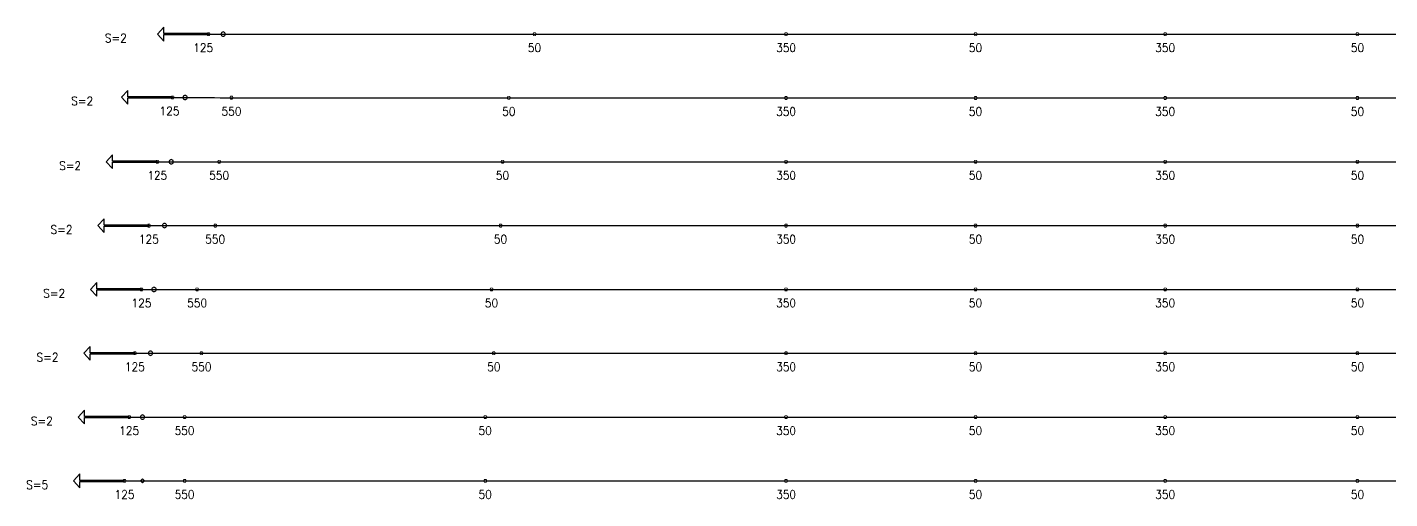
# Model space of a CAD drawing. Header units: millimetres. Extents: x -24156 to 1128921, y -12387 to 212709.
# Drawn here: x 527998 to 560018, y 64580 to 75662 of the extents above; entities that cross this region are included whole.
import ezdxf

# ---------------------------------------------------------------- set-up
doc = ezdxf.new("R2010")
doc.units = ezdxf.units.MM
doc.header["$MEASUREMENT"] = 0
doc.layers.add('Current_plane_Tendon', color=7, linetype='Continuous', true_color=0xab0000)
doc.styles.get("Standard").update_dxf_attribs({"font": 'arial.ttf'})

# ---------------------------------------------------------------- blocks, each defined once
blk = doc.blocks.new('fdsfsdfdsf')
at = {"layer": 'Current_plane_Tendon', "color": 14, "linetype": 'Continuous', "true_color": 0xab0000}
for points, elevation in [([(415262, 334316), (414212, 334316), (414212, 334466), (414062, 334304), (414212, 334142), (414212, 334292), (415262, 334292)], 64), ([(415659, 334304), (415656, 334319), (415649, 334333), (415638, 334344), (415624, 334351), (415609, 334354), (415593, 334351), (415579, 334344), (415568, 334333), (415561, 334319), (415559, 334304), (415561, 334288), (415568, 334274), (415579, 334263), (415593, 334256), (415609, 334254), (415624, 334256), (415638, 334263), (415649, 334274), (415656, 334288), (415659, 334304)], 180), ([(414419, 332827), (413369, 332832), (413369, 332982), (413219, 332821), (413368, 332658), (413369, 332808), (414419, 332803)], 62), ([(414762, 332814), (414760, 332830), (414753, 332843), (414742, 332855), (414728, 332862), (414712, 332864), (414697, 332862), (414683, 332855), (414672, 332843), (414665, 332830), (414662, 332814), (414665, 332799), (414672, 332785), (414683, 332774), (414697, 332767), (414712, 332764), (414728, 332767), (414742, 332774), (414753, 332785), (414760, 332799), (414762, 332814)], 180), ([(414061, 331316), (413011, 331316), (413011, 331466), (412861, 331304), (413011, 331142), (413011, 331292), (414061, 331292)], 59), ([(414440, 331304), (414437, 331319), (414430, 331333), (414419, 331344), (414405, 331351), (414390, 331354), (414374, 331351), (414360, 331344), (414349, 331333), (414342, 331319), (414340, 331304), (414342, 331288), (414349, 331274), (414360, 331263), (414374, 331256), (414390, 331254), (414405, 331256), (414419, 331263), (414430, 331274), (414437, 331288), (414440, 331304)], 180), ([(413863, 329816), (412813, 329816), (412813, 329966), (412663, 329804), (412813, 329642), (412813, 329792), (413863, 329792)], 58), ([(414278, 329804), (414276, 329819), (414269, 329833), (414258, 329844), (414244, 329851), (414228, 329854), (414213, 329851), (414199, 329844), (414188, 329833), (414181, 329819), (414178, 329804), (414181, 329788), (414188, 329774), (414199, 329763), (414213, 329756), (414228, 329754), (414244, 329756), (414258, 329763), (414269, 329774), (414276, 329788), (414278, 329804)], 180), ([(413687, 328316), (412637, 328316), (412637, 328466), (412487, 328304), (412637, 328142), (412637, 328292), (413687, 328292)], 59), ([(414033, 328304), (414030, 328319), (414023, 328333), (414012, 328344), (413998, 328351), (413983, 328354), (413967, 328351), (413953, 328344), (413942, 328333), (413935, 328319), (413933, 328304), (413935, 328288), (413942, 328274), (413953, 328263), (413967, 328256), (413983, 328254), (413998, 328256), (414012, 328263), (414023, 328274), (414030, 328288), (414033, 328304)], 180), ([(413533, 326816), (412483, 326816), (412483, 326966), (412333, 326804), (412483, 326642), (412483, 326792), (413533, 326792)], 58), ([(413950, 326804), (413947, 326819), (413940, 326833), (413929, 326844), (413915, 326851), (413900, 326854), (413884, 326851), (413870, 326844), (413859, 326833), (413852, 326819), (413850, 326804), (413852, 326788), (413859, 326774), (413870, 326763), (413884, 326756), (413900, 326754), (413915, 326756), (413929, 326763), (413940, 326774), (413947, 326788), (413950, 326804)], 180), ([(413401, 325316), (412351, 325316), (412351, 325466), (412201, 325304), (412351, 325142), (412351, 325292), (413401, 325292)], 57), ([(413762, 325304), (413759, 325319), (413752, 325333), (413741, 325344), (413727, 325351), (413712, 325354), (413696, 325351), (413682, 325344), (413671, 325333), (413664, 325319), (413662, 325304), (413664, 325288), (413671, 325274), (413682, 325263), (413696, 325256), (413712, 325254), (413727, 325256), (413741, 325263), (413752, 325274), (413759, 325288), (413762, 325304)], 180), ([(413290, 323816), (412240, 323816), (412240, 323966), (412090, 323804), (412240, 323642), (412240, 323792), (413290, 323792)], 180), ([(413762, 323804), (413712, 323854), (413662, 323804), (413712, 323754), (413762, 323804)], 180)]:
    blk.add_lwpolyline(points, close=True, dxfattribs=dict(at, elevation=elevation))
for points, elevation in [([(415302, 334304, 20, 20, 0), (415282, 334338, 20, 20, 0), (415242, 334338, 20, 20, 0), (415222, 334304, 20, 20, 0), (415242, 334269, 20, 20, 0), (415282, 334269, 20, 20, 0)], 64), ([(422966, 334304, 20, 20, 0), (422946, 334338, 20, 20, 0), (422906, 334338, 20, 20, 0), (422886, 334304, 20, 20, 0), (422906, 334269, 20, 20, 0), (422946, 334269, 20, 20, 0)], -20), ([(428876, 334304, 20, 20, 0), (428856, 334338, 20, 20, 0), (428816, 334338, 20, 20, 0), (428796, 334304, 20, 20, 0), (428816, 334269, 20, 20, 0), (428856, 334269, 20, 20, 0)], 130), ([(433331, 334304, 20, 20, 0), (433311, 334338, 20, 20, 0), (433271, 334338, 20, 20, 0), (433251, 334304, 20, 20, 0), (433271, 334269, 20, 20, 0), (433311, 334269, 20, 20, 0)], -20), ([(437787, 334304, 20, 20, 0), (437767, 334338, 20, 20, 0), (437727, 334338, 20, 20, 0), (437707, 334304, 20, 20, 0), (437727, 334269, 20, 20, 0), (437767, 334269, 20, 20, 0)], 130), ([(442304, 334304, 20, 20, 0), (442284, 334338, 20, 20, 0), (442244, 334338, 20, 20, 0), (442224, 334304, 20, 20, 0), (442244, 334269, 20, 20, 0), (442284, 334269, 20, 20, 0)], -20), ([(414459, 332815, 20, 20, 0), (414439, 332850, 20, 20, 0), (414399, 332850, 20, 20, 0), (414379, 332815, 20, 20, 0), (414399, 332781, 20, 20, 0), (414439, 332781, 20, 20, 0)], 62), ([(415843, 332809, 20, 20, 0), (415823, 332844, 20, 20, 0), (415783, 332844, 20, 20, 0), (415763, 332809, 20, 20, 0), (415783, 332775, 20, 20, 0), (415823, 332775, 20, 20, 0)], 130), ([(422360, 332806, 20, 20, 0), (422340, 332841, 20, 20, 0), (422300, 332841, 20, 20, 0), (422280, 332806, 20, 20, 0), (422300, 332772, 20, 20, 0), (422340, 332772, 20, 20, 0)], -20), ([(428876, 332804, 20, 20, 0), (428856, 332838, 20, 20, 0), (428816, 332838, 20, 20, 0), (428796, 332804, 20, 20, 0), (428816, 332769, 20, 20, 0), (428856, 332769, 20, 20, 0)], 130), ([(433331, 332804, 20, 20, 0), (433311, 332838, 20, 20, 0), (433271, 332838, 20, 20, 0), (433251, 332804, 20, 20, 0), (433271, 332769, 20, 20, 0), (433311, 332769, 20, 20, 0)], -20), ([(437787, 332804, 20, 20, 0), (437767, 332838, 20, 20, 0), (437727, 332838, 20, 20, 0), (437707, 332804, 20, 20, 0), (437727, 332769, 20, 20, 0), (437767, 332769, 20, 20, 0)], 130), ([(442304, 332804, 20, 20, 0), (442284, 332838, 20, 20, 0), (442244, 332838, 20, 20, 0), (442224, 332804, 20, 20, 0), (442244, 332769, 20, 20, 0), (442284, 332769, 20, 20, 0)], -20), ([(414101, 331304, 20, 20, 0), (414081, 331338, 20, 20, 0), (414041, 331338, 20, 20, 0), (414021, 331304, 20, 20, 0), (414041, 331269, 20, 20, 0), (414081, 331269, 20, 20, 0)], 59), ([(415555, 331304, 20, 20, 0), (415535, 331338, 20, 20, 0), (415495, 331338, 20, 20, 0), (415475, 331304, 20, 20, 0), (415495, 331269, 20, 20, 0), (415535, 331269, 20, 20, 0)], 130), ([(422215, 331304, 20, 20, 0), (422195, 331338, 20, 20, 0), (422155, 331338, 20, 20, 0), (422135, 331304, 20, 20, 0), (422155, 331269, 20, 20, 0), (422195, 331269, 20, 20, 0)], -20), ([(428876, 331304, 20, 20, 0), (428856, 331338, 20, 20, 0), (428816, 331338, 20, 20, 0), (428796, 331304, 20, 20, 0), (428816, 331269, 20, 20, 0), (428856, 331269, 20, 20, 0)], 130), ([(433331, 331304, 20, 20, 0), (433311, 331338, 20, 20, 0), (433271, 331338, 20, 20, 0), (433251, 331304, 20, 20, 0), (433271, 331269, 20, 20, 0), (433311, 331269, 20, 20, 0)], -20), ([(437787, 331304, 20, 20, 0), (437767, 331338, 20, 20, 0), (437727, 331338, 20, 20, 0), (437707, 331304, 20, 20, 0), (437727, 331269, 20, 20, 0), (437767, 331269, 20, 20, 0)], 130), ([(442304, 331304, 20, 20, 0), (442284, 331338, 20, 20, 0), (442244, 331338, 20, 20, 0), (442224, 331304, 20, 20, 0), (442244, 331269, 20, 20, 0), (442284, 331269, 20, 20, 0)], -20), ([(413903, 329804, 20, 20, 0), (413883, 329838, 20, 20, 0), (413843, 329838, 20, 20, 0), (413823, 329804, 20, 20, 0), (413843, 329769, 20, 20, 0), (413883, 329769, 20, 20, 0)], 58), ([(415463, 329804, 20, 20, 0), (415443, 329838, 20, 20, 0), (415403, 329838, 20, 20, 0), (415383, 329804, 20, 20, 0), (415403, 329769, 20, 20, 0), (415443, 329769, 20, 20, 0)], 130), ([(422169, 329804, 20, 20, 0), (422149, 329838, 20, 20, 0), (422109, 329838, 20, 20, 0), (422089, 329804, 20, 20, 0), (422109, 329769, 20, 20, 0), (422149, 329769, 20, 20, 0)], -20), ([(428876, 329804, 20, 20, 0), (428856, 329838, 20, 20, 0), (428816, 329838, 20, 20, 0), (428796, 329804, 20, 20, 0), (428816, 329769, 20, 20, 0), (428856, 329769, 20, 20, 0)], 130), ([(433331, 329804, 20, 20, 0), (433311, 329838, 20, 20, 0), (433271, 329838, 20, 20, 0), (433251, 329804, 20, 20, 0), (433271, 329769, 20, 20, 0), (433311, 329769, 20, 20, 0)], -20), ([(437787, 329804, 20, 20, 0), (437767, 329838, 20, 20, 0), (437727, 329838, 20, 20, 0), (437707, 329804, 20, 20, 0), (437727, 329769, 20, 20, 0), (437767, 329769, 20, 20, 0)], 130), ([(442304, 329804, 20, 20, 0), (442284, 329838, 20, 20, 0), (442244, 329838, 20, 20, 0), (442224, 329804, 20, 20, 0), (442244, 329769, 20, 20, 0), (442284, 329769, 20, 20, 0)], -20), ([(413727, 328304, 20, 20, 0), (413707, 328338, 20, 20, 0), (413667, 328338, 20, 20, 0), (413647, 328304, 20, 20, 0), (413667, 328269, 20, 20, 0), (413707, 328269, 20, 20, 0)], 59), ([(415034, 328304, 20, 20, 0), (415014, 328338, 20, 20, 0), (414974, 328338, 20, 20, 0), (414954, 328304, 20, 20, 0), (414974, 328269, 20, 20, 0), (415014, 328269, 20, 20, 0)], 130), ([(421955, 328304, 20, 20, 0), (421935, 328338, 20, 20, 0), (421895, 328338, 20, 20, 0), (421875, 328304, 20, 20, 0), (421895, 328269, 20, 20, 0), (421935, 328269, 20, 20, 0)], -20), ([(428876, 328304, 20, 20, 0), (428856, 328338, 20, 20, 0), (428816, 328338, 20, 20, 0), (428796, 328304, 20, 20, 0), (428816, 328269, 20, 20, 0), (428856, 328269, 20, 20, 0)], 130), ([(433331, 328304, 20, 20, 0), (433311, 328338, 20, 20, 0), (433271, 328338, 20, 20, 0), (433251, 328304, 20, 20, 0), (433271, 328269, 20, 20, 0), (433311, 328269, 20, 20, 0)], -20), ([(437787, 328304, 20, 20, 0), (437767, 328338, 20, 20, 0), (437727, 328338, 20, 20, 0), (437707, 328304, 20, 20, 0), (437727, 328269, 20, 20, 0), (437767, 328269, 20, 20, 0)], 130), ([(442304, 328304, 20, 20, 0), (442284, 328338, 20, 20, 0), (442244, 328338, 20, 20, 0), (442224, 328304, 20, 20, 0), (442244, 328269, 20, 20, 0), (442284, 328269, 20, 20, 0)], -20), ([(413573, 326804, 20, 20, 0), (413553, 326838, 20, 20, 0), (413513, 326838, 20, 20, 0), (413493, 326804, 20, 20, 0), (413513, 326769, 20, 20, 0), (413553, 326769, 20, 20, 0)], 58), ([(415138, 326804, 20, 20, 0), (415118, 326838, 20, 20, 0), (415078, 326838, 20, 20, 0), (415058, 326804, 20, 20, 0), (415078, 326769, 20, 20, 0), (415118, 326769, 20, 20, 0)], 130), ([(422007, 326804, 20, 20, 0), (421987, 326838, 20, 20, 0), (421947, 326838, 20, 20, 0), (421927, 326804, 20, 20, 0), (421947, 326769, 20, 20, 0), (421987, 326769, 20, 20, 0)], -20), ([(428876, 326804, 20, 20, 0), (428856, 326838, 20, 20, 0), (428816, 326838, 20, 20, 0), (428796, 326804, 20, 20, 0), (428816, 326769, 20, 20, 0), (428856, 326769, 20, 20, 0)], 130), ([(433331, 326804, 20, 20, 0), (433311, 326838, 20, 20, 0), (433271, 326838, 20, 20, 0), (433251, 326804, 20, 20, 0), (433271, 326769, 20, 20, 0), (433311, 326769, 20, 20, 0)], -20), ([(437787, 326804, 20, 20, 0), (437767, 326838, 20, 20, 0), (437727, 326838, 20, 20, 0), (437707, 326804, 20, 20, 0), (437727, 326769, 20, 20, 0), (437767, 326769, 20, 20, 0)], 130), ([(442304, 326804, 20, 20, 0), (442284, 326838, 20, 20, 0), (442244, 326838, 20, 20, 0), (442224, 326804, 20, 20, 0), (442244, 326769, 20, 20, 0), (442284, 326769, 20, 20, 0)], -20), ([(413441, 325304, 20, 20, 0), (413421, 325338, 20, 20, 0), (413381, 325338, 20, 20, 0), (413361, 325304, 20, 20, 0), (413381, 325269, 20, 20, 0), (413421, 325269, 20, 20, 0)], 57), ([(414743, 325304, 20, 20, 0), (414723, 325338, 20, 20, 0), (414683, 325338, 20, 20, 0), (414663, 325304, 20, 20, 0), (414683, 325269, 20, 20, 0), (414723, 325269, 20, 20, 0)], 130), ([(421809, 325304, 20, 20, 0), (421789, 325338, 20, 20, 0), (421749, 325338, 20, 20, 0), (421729, 325304, 20, 20, 0), (421749, 325269, 20, 20, 0), (421789, 325269, 20, 20, 0)], -20), ([(428876, 325304, 20, 20, 0), (428856, 325338, 20, 20, 0), (428816, 325338, 20, 20, 0), (428796, 325304, 20, 20, 0), (428816, 325269, 20, 20, 0), (428856, 325269, 20, 20, 0)], 130), ([(433331, 325304, 20, 20, 0), (433311, 325338, 20, 20, 0), (433271, 325338, 20, 20, 0), (433251, 325304, 20, 20, 0), (433271, 325269, 20, 20, 0), (433311, 325269, 20, 20, 0)], -20), ([(437787, 325304, 20, 20, 0), (437767, 325338, 20, 20, 0), (437727, 325338, 20, 20, 0), (437707, 325304, 20, 20, 0), (437727, 325269, 20, 20, 0), (437767, 325269, 20, 20, 0)], 130), ([(442304, 325304, 20, 20, 0), (442284, 325338, 20, 20, 0), (442244, 325338, 20, 20, 0), (442224, 325304, 20, 20, 0), (442244, 325269, 20, 20, 0), (442284, 325269, 20, 20, 0)], -20), ([(413330, 323804, 20, 20, 0), (413310, 323838, 20, 20, 0), (413270, 323838, 20, 20, 0), (413250, 323804, 20, 20, 0), (413270, 323769, 20, 20, 0), (413310, 323769, 20, 20, 0)], 180), ([(414743, 323804, 20, 20, 0), (414723, 323838, 20, 20, 0), (414683, 323838, 20, 20, 0), (414663, 323804, 20, 20, 0), (414683, 323769, 20, 20, 0), (414723, 323769, 20, 20, 0)], 130), ([(421809, 323804, 20, 20, 0), (421789, 323838, 20, 20, 0), (421749, 323838, 20, 20, 0), (421729, 323804, 20, 20, 0), (421749, 323769, 20, 20, 0), (421789, 323769, 20, 20, 0)], -170), ([(428876, 323804, 20, 20, 0), (428856, 323838, 20, 20, 0), (428816, 323838, 20, 20, 0), (428796, 323804, 20, 20, 0), (428816, 323769, 20, 20, 0), (428856, 323769, 20, 20, 0)], 130), ([(433331, 323804, 20, 20, 0), (433311, 323838, 20, 20, 0), (433271, 323838, 20, 20, 0), (433251, 323804, 20, 20, 0), (433271, 323769, 20, 20, 0), (433311, 323769, 20, 20, 0)], -170), ([(437787, 323804, 20, 20, 0), (437767, 323838, 20, 20, 0), (437727, 323838, 20, 20, 0), (437707, 323804, 20, 20, 0), (437727, 323769, 20, 20, 0), (437767, 323769, 20, 20, 0)], 130), ([(442304, 323804, 20, 20, 0), (442284, 323838, 20, 20, 0), (442244, 323838, 20, 20, 0), (442224, 323804, 20, 20, 0), (442244, 323769, 20, 20, 0), (442284, 323769, 20, 20, 0)], -170)]:
    blk.add_lwpolyline(points, format="xyseb", close=True, dxfattribs=dict(at, elevation=elevation))
for points in [[(415262, 334304, 64), (415310, 334304, 68), (415481, 334304, 80), (415651, 334304, 90), (415822, 334304, 100), (415992, 334304, 108), (416163, 334304, 115), (416333, 334304, 120), (416504, 334304, 124), (416675, 334304, 128), (416845, 334304, 129), (417016, 334304, 130)], [(417016, 334304, 130), (417754, 334304, 125), (418493, 334304, 111), (419232, 334304, 88), (419971, 334304, 55), (420709, 334304, 22), (421448, 334304, -1), (422187, 334304, -15), (422926, 334304, -20), (423664, 334304, -15), (424403, 334304, -1), (425142, 334304, 22), (425881, 334304, 55), (426619, 334304, 88), (427358, 334304, 111), (428097, 334304, 125), (428836, 334304, 130)], [(428836, 334304, 130), (429393, 334304, 125), (429950, 334304, 111), (430506, 334304, 88), (431063, 334304, 55), (431620, 334304, 22), (432177, 334304, -1), (432734, 334304, -15), (433291, 334304, -20), (433848, 334304, -15), (434405, 334304, -1), (434962, 334304, 22), (435519, 334304, 55), (436076, 334304, 88), (436633, 334304, 111), (437190, 334304, 125), (437747, 334304, 130)], [(437747, 334304, 130), (438312, 334304, 125), (438876, 334304, 111), (439441, 334304, 88), (440006, 334304, 55), (440570, 334304, 22), (441135, 334304, -1), (441700, 334304, -15), (442264, 334304, -20), (442829, 334304, -15), (443394, 334304, -1), (443959, 334304, 22), (444523, 334304, 55), (445088, 334304, 88), (445653, 334304, 111), (446217, 334304, 125), (446782, 334304, 130)], [(414419, 332815, 62), (414481, 332815, 68), (414613, 332815, 80), (414745, 332814, 90), (414878, 332813, 100), (415010, 332813, 108), (415142, 332812, 115), (415274, 332812, 120), (415407, 332811, 124), (415539, 332810, 128), (415671, 332810, 129), (415803, 332809, 130)], [(415803, 332809, 130), (416618, 332809, 125), (417432, 332809, 111), (418247, 332808, 88), (419061, 332808, 55), (419876, 332807, 22), (420691, 332807, -1), (421505, 332807, -15), (422320, 332806, -20), (423134, 332806, -15), (423949, 332806, -1), (424763, 332805, 22), (425578, 332805, 55), (426392, 332805, 88), (427207, 332804, 111), (428021, 332804, 125), (428836, 332804, 130)], [(428836, 332804, 130), (429393, 332804, 125), (429950, 332804, 111), (430506, 332804, 88), (431063, 332804, 55), (431620, 332804, 22), (432177, 332804, -1), (432734, 332804, -15), (433291, 332804, -20), (433848, 332804, -15), (434405, 332804, -1), (434962, 332804, 22), (435519, 332804, 55), (436076, 332804, 88), (436633, 332804, 111), (437190, 332804, 125), (437747, 332804, 130)], [(437747, 332804, 130), (438312, 332804, 125), (438876, 332804, 111), (439441, 332804, 88), (440006, 332804, 55), (440570, 332804, 22), (441135, 332804, -1), (441700, 332804, -15), (442264, 332804, -20), (442829, 332804, -15), (443394, 332804, -1), (443959, 332804, 22), (444523, 332804, 55), (445088, 332804, 88), (445653, 332804, 111), (446217, 332804, 125), (446782, 332804, 130)], [(414014, 331304, 55), (414021, 331304, 56)], [(414061, 331304, 59), (414164, 331304, 69), (414315, 331304, 82), (414465, 331304, 93), (414615, 331304, 103), (414765, 331304, 111), (414915, 331304, 118), (415065, 331304, 123), (415215, 331304, 127), (415365, 331304, 129), (415515, 331304, 130)], [(415515, 331304, 130), (416348, 331304, 125), (417180, 331304, 111), (418013, 331304, 88), (418845, 331304, 55), (419678, 331304, 22), (420510, 331304, -1), (421343, 331304, -15), (422175, 331304, -20), (423008, 331304, -15), (423840, 331304, -1), (424673, 331304, 22), (425505, 331304, 55), (426338, 331304, 88), (427171, 331304, 111), (428003, 331304, 125), (428836, 331304, 130)], [(428836, 331304, 130), (429393, 331304, 125), (429950, 331304, 111), (430506, 331304, 88), (431063, 331304, 55), (431620, 331304, 22), (432177, 331304, -1), (432734, 331304, -15), (433291, 331304, -20), (433848, 331304, -15), (434405, 331304, -1), (434962, 331304, 22), (435519, 331304, 55), (436076, 331304, 88), (436633, 331304, 111), (437190, 331304, 125), (437747, 331304, 130)], [(437747, 331304, 130), (438312, 331304, 125), (438876, 331304, 111), (439441, 331304, 88), (440006, 331304, 55), (440570, 331304, 22), (441135, 331304, -1), (441700, 331304, -15), (442264, 331304, -20), (442829, 331304, -15), (443394, 331304, -1), (443959, 331304, 22), (444523, 331304, 55), (445088, 331304, 88), (445653, 331304, 111), (446217, 331304, 125), (446782, 331304, 130)], [(413830, 329804, 55), (413989, 329804, 69), (414149, 329804, 82), (414308, 329804, 93), (414467, 329804, 103), (414626, 329804, 111), (414786, 329804, 118), (414945, 329804, 123), (415104, 329804, 127), (415264, 329804, 129), (415423, 329804, 130)], [(415423, 329804, 130), (416261, 329804, 125), (417099, 329804, 111), (417938, 329804, 88), (418776, 329804, 55), (419614, 329804, 22), (420453, 329804, -1), (421291, 329804, -15), (422129, 329804, -20), (422968, 329804, -15), (423806, 329804, -1), (424644, 329804, 22), (425482, 329804, 55), (426321, 329804, 88), (427159, 329804, 111), (427997, 329804, 125), (428836, 329804, 130)], [(428836, 329804, 130), (429393, 329804, 125), (429950, 329804, 111), (430506, 329804, 88), (431063, 329804, 55), (431620, 329804, 22), (432177, 329804, -1), (432734, 329804, -15), (433291, 329804, -20), (433848, 329804, -15), (434405, 329804, -1), (434962, 329804, 22), (435519, 329804, 55), (436076, 329804, 88), (436633, 329804, 111), (437190, 329804, 125), (437747, 329804, 130)], [(437747, 329804, 130), (438312, 329804, 125), (438876, 329804, 111), (439441, 329804, 88), (440006, 329804, 55), (440570, 329804, 22), (441135, 329804, -1), (441700, 329804, -15), (442264, 329804, -20), (442829, 329804, -15), (443394, 329804, -1), (443959, 329804, 22), (444523, 329804, 55), (445088, 329804, 88), (445653, 329804, 111), (446217, 329804, 125), (446782, 329804, 130)], [(413646, 328304, 55), (413768, 328304, 68), (413891, 328304, 80), (414013, 328304, 90), (414136, 328304, 100), (414258, 328304, 108), (414381, 328304, 115), (414503, 328304, 120), (414626, 328304, 124), (414749, 328304, 128), (414871, 328304, 129), (414994, 328304, 130)], [(414994, 328304, 130), (415859, 328304, 125), (416724, 328304, 111), (417589, 328304, 88), (418454, 328304, 55), (419319, 328304, 22), (420184, 328304, -1), (421050, 328304, -15), (421915, 328304, -20), (422780, 328304, -15), (423645, 328304, -1), (424510, 328304, 22), (425375, 328304, 55), (426240, 328304, 88), (427105, 328304, 111), (427970, 328304, 125), (428836, 328304, 130)], [(428836, 328304, 130), (429393, 328304, 125), (429950, 328304, 111), (430506, 328304, 88), (431063, 328304, 55), (431620, 328304, 22), (432177, 328304, -1), (432734, 328304, -15), (433291, 328304, -20), (433848, 328304, -15), (434405, 328304, -1), (434962, 328304, 22), (435519, 328304, 55), (436076, 328304, 88), (436633, 328304, 111), (437190, 328304, 125), (437747, 328304, 130)], [(437747, 328304, 130), (438312, 328304, 125), (438876, 328304, 111), (439441, 328304, 88), (440006, 328304, 55), (440570, 328304, 22), (441135, 328304, -1), (441700, 328304, -15), (442264, 328304, -20), (442829, 328304, -15), (443394, 328304, -1), (443959, 328304, 22), (444523, 328304, 55), (445088, 328304, 88), (445653, 328304, 111), (446217, 328304, 125), (446782, 328304, 130)], [(413500, 326804, 55), (413660, 326804, 69), (413820, 326804, 82), (413980, 326804, 93), (414139, 326804, 103), (414299, 326804, 111), (414459, 326804, 118), (414619, 326804, 123), (414779, 326804, 127), (414938, 326804, 129), (415098, 326804, 130)], [(415098, 326804, 130), (415957, 326804, 125), (416815, 326804, 111), (417674, 326804, 88), (418533, 326804, 55), (419391, 326804, 22), (420250, 326804, -1), (421108, 326804, -15), (421967, 326804, -20), (422826, 326804, -15), (423684, 326804, -1), (424543, 326804, 22), (425401, 326804, 55), (426260, 326804, 88), (427118, 326804, 111), (427977, 326804, 125), (428836, 326804, 130)], [(428836, 326804, 130), (429393, 326804, 125), (429950, 326804, 111), (430506, 326804, 88), (431063, 326804, 55), (431620, 326804, 22), (432177, 326804, -1), (432734, 326804, -15), (433291, 326804, -20), (433848, 326804, -15), (434405, 326804, -1), (434962, 326804, 22), (435519, 326804, 55), (436076, 326804, 88), (436633, 326804, 111), (437190, 326804, 125), (437747, 326804, 130)], [(437747, 326804, 130), (438312, 326804, 125), (438876, 326804, 111), (439441, 326804, 88), (440006, 326804, 55), (440570, 326804, 22), (441135, 326804, -1), (441700, 326804, -15), (442264, 326804, -20), (442829, 326804, -15), (443394, 326804, -1), (443959, 326804, 22), (444523, 326804, 55), (445088, 326804, 88), (445653, 326804, 111), (446217, 326804, 125), (446782, 326804, 130)], [(413381, 325304, 55), (413501, 325304, 68), (413621, 325304, 80), (413742, 325304, 90), (413862, 325304, 100), (413982, 325304, 108), (414102, 325304, 115), (414222, 325304, 120), (414342, 325304, 124), (414462, 325304, 128), (414583, 325304, 129), (414703, 325304, 130)], [(414703, 325304, 130), (415586, 325304, 125), (416469, 325304, 111), (417353, 325304, 88), (418236, 325304, 55), (419119, 325304, 22), (420003, 325304, -1), (420886, 325304, -15), (421769, 325304, -20), (422653, 325304, -15), (423536, 325304, -1), (424419, 325304, 22), (425302, 325304, 55), (426186, 325304, 88), (427069, 325304, 111), (427952, 325304, 125), (428836, 325304, 130)], [(428836, 325304, 130), (429393, 325304, 125), (429950, 325304, 111), (430506, 325304, 88), (431063, 325304, 55), (431620, 325304, 22), (432177, 325304, -1), (432734, 325304, -15), (433291, 325304, -20), (433848, 325304, -15), (434405, 325304, -1), (434962, 325304, 22), (435519, 325304, 55), (436076, 325304, 88), (436633, 325304, 111), (437190, 325304, 125), (437747, 325304, 130)], [(437747, 325304, 130), (438312, 325304, 125), (438876, 325304, 111), (439441, 325304, 88), (440006, 325304, 55), (440570, 325304, 22), (441135, 325304, -1), (441700, 325304, -15), (442264, 325304, -20), (442829, 325304, -15), (443394, 325304, -1), (443959, 325304, 22), (444523, 325304, 55), (445088, 325304, 88), (445653, 325304, 111), (446217, 325304, 125), (446782, 325304, 130)], [(413290, 323804, 56), (413501, 323804, 68), (413621, 323804, 80), (413742, 323804, 90), (413862, 323804, 100), (413982, 323804, 108), (414102, 323804, 115), (414222, 323804, 120), (414342, 323804, 124), (414462, 323804, 128), (414583, 323804, 129), (414703, 323804, 130)], [(414703, 323804, 130), (415586, 323804, 121), (416469, 323804, 92), (417353, 323804, 46), (418236, 323804, -20), (419119, 323804, -86), (420003, 323804, -132), (420886, 323804, -161), (421769, 323804, -170), (422653, 323804, -161), (423536, 323804, -132), (424419, 323804, -86), (425302, 323804, -20), (426186, 323804, 46), (427069, 323804, 92), (427952, 323804, 121), (428836, 323804, 130)], [(428836, 323804, 130), (429393, 323804, 121), (429950, 323804, 92), (430506, 323804, 46), (431063, 323804, -20), (431620, 323804, -86), (432177, 323804, -132), (432734, 323804, -161), (433291, 323804, -170), (433848, 323804, -161), (434405, 323804, -132), (434962, 323804, -86), (435519, 323804, -20), (436076, 323804, 46), (436633, 323804, 92), (437190, 323804, 121), (437747, 323804, 130)], [(437747, 323804, 130), (438312, 323804, 121), (438876, 323804, 92), (439441, 323804, 46), (440006, 323804, -20), (440570, 323804, -86), (441135, 323804, -132), (441700, 323804, -161), (442264, 323804, -170), (442829, 323804, -161), (443394, 323804, -132), (443959, 323804, -86), (444523, 323804, -20), (445088, 323804, 46), (445653, 323804, 92), (446217, 323804, 121), (446782, 323804, 130)]]:
    blk.add_polyline3d(points, dxfattribs=at)
at = {"layer": 'Current_plane_Tendon', "color": 14, "linetype": 'Continuous', "true_color": 0xab0000, "char_height": 200, "attachment_point": 5}
for s, insert in [('\\FSTANDARD.shx;\xa0S=2', (413039, 334211, 180)), ('\\FSTANDARD.shx;125', (415139, 333984, 55)), ('\\FSTANDARD.shx;50', (422926, 333984, -20)), ('\\FSTANDARD.shx;350', (428836, 333984, 130)), ('\\FSTANDARD.shx;50', (433291, 333984, -20)), ('\\FSTANDARD.shx;350', (437747, 333984, 130)), ('\\FSTANDARD.shx;50', (442264, 333984, -20)), ('\\FSTANDARD.shx;350', (428836, 332484, 130)), ('\\FSTANDARD.shx;50', (433291, 332484, -20)), ('\\FSTANDARD.shx;350', (437747, 332484, 130)), ('\\FSTANDARD.shx;50', (442264, 332484, -20)), ('\\FSTANDARD.shx;\xa0S=2', (411961, 331211, 184)), ('\\FSTANDARD.shx;125', (414061, 330984, 59)), ('\\FSTANDARD.shx;550', (415515, 330984, 130)), ('\\FSTANDARD.shx;50', (422175, 330984, -20)), ('\\FSTANDARD.shx;350', (428836, 330984, 130)), ('\\FSTANDARD.shx;50', (433291, 330984, -20)), ('\\FSTANDARD.shx;350', (437747, 330984, 130)), ('\\FSTANDARD.shx;50', (442264, 330984, -20)), ('\\FSTANDARD.shx;\xa0S=2', (411763, 329711, 183)), ('\\FSTANDARD.shx;125', (413863, 329484, 58)), ('\\FSTANDARD.shx;550', (415423, 329484, 130)), ('\\FSTANDARD.shx;50', (422129, 329484, -20)), ('\\FSTANDARD.shx;350', (428836, 329484, 130)), ('\\FSTANDARD.shx;50', (433291, 329484, -20)), ('\\FSTANDARD.shx;350', (437747, 329484, 130)), ('\\FSTANDARD.shx;50', (442264, 329484, -20)), ('\\FSTANDARD.shx;\xa0S=2', (411587, 328211, 184)), ('\\FSTANDARD.shx;125', (413687, 327984, 59)), ('\\FSTANDARD.shx;550', (414994, 327984, 130)), ('\\FSTANDARD.shx;50', (421915, 327984, -20)), ('\\FSTANDARD.shx;350', (428836, 327984, 130)), ('\\FSTANDARD.shx;50', (433291, 327984, -20)), ('\\FSTANDARD.shx;350', (437747, 327984, 130)), ('\\FSTANDARD.shx;50', (442264, 327984, -20)), ('\\FSTANDARD.shx;\xa0S=2', (411433, 326711, 183)), ('\\FSTANDARD.shx;125', (413533, 326484, 58)), ('\\FSTANDARD.shx;550', (415098, 326484, 130)), ('\\FSTANDARD.shx;50', (421967, 326484, -20)), ('\\FSTANDARD.shx;350', (428836, 326484, 130)), ('\\FSTANDARD.shx;50', (433291, 326484, -20)), ('\\FSTANDARD.shx;350', (437747, 326484, 130)), ('\\FSTANDARD.shx;50', (442264, 326484, -20)), ('\\FSTANDARD.shx;\xa0S=2', (411301, 325211, 182)), ('\\FSTANDARD.shx;125', (413401, 324984, 57)), ('\\FSTANDARD.shx;550', (414703, 324984, 130)), ('\\FSTANDARD.shx;50', (421769, 324984, -20)), ('\\FSTANDARD.shx;350', (428836, 324984, 130)), ('\\FSTANDARD.shx;50', (433291, 324984, -20)), ('\\FSTANDARD.shx;350', (437747, 324984, 130)), ('\\FSTANDARD.shx;50', (442264, 324984, -20)), ('\\FSTANDARD.shx;\xa0S=5', (411190, 323711, 305)), ('\\FSTANDARD.shx;125', (413290, 323484, 180)), ('\\FSTANDARD.shx;550', (414703, 323484, 130)), ('\\FSTANDARD.shx;50', (421769, 323484, -170)), ('\\FSTANDARD.shx;350', (428836, 323484, 130)), ('\\FSTANDARD.shx;50', (433291, 323484, -170)), ('\\FSTANDARD.shx;350', (437747, 323484, 130)), ('\\FSTANDARD.shx;50', (442264, 323484, -170))]:
    blk.add_mtext(s, dxfattribs=dict(at, insert=insert))
for s, insert, rotation in [('\\FSTANDARD.shx;\xa0S=2', (412248, 332733, 180), 359.7422), ('\\FSTANDARD.shx;125', (414347, 332496, 55), 359.7422), ('\\FSTANDARD.shx;550', (415803, 332489, 130), 359.976), ('\\FSTANDARD.shx;50', (422319, 332486, -20), 359.976)]:
    blk.add_mtext(s, dxfattribs=dict(at, insert=insert, rotation=rotation))

msp = doc.modelspace()

# ---------------------------------------------------------------- block references
at = {"layer": 'Current_plane_Tendon', "linetype": 'Continuous'}
msp.add_blockref('fdsfsdfdsf', (116993.9, -258803.5, -180), dxfattribs=at)

doc.saveas('drawing.dxf')
